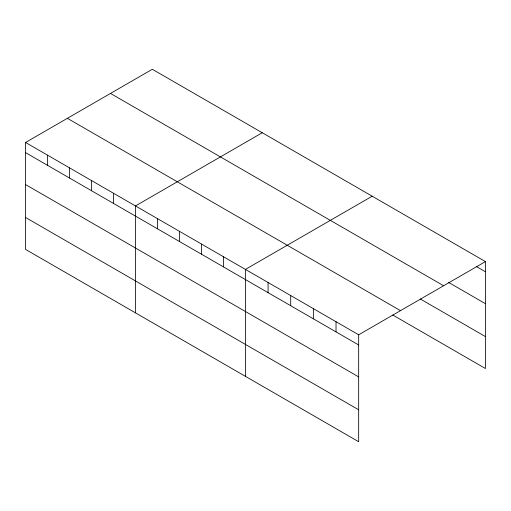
<?xml version="1.0" encoding="UTF-8"?>
<svg xmlns="http://www.w3.org/2000/svg" width="511" height="511" viewBox="0 0 511 511"><rect width="100%" height="100%" fill="white"/><g stroke="black" fill="none" stroke-linecap="round" stroke-linejoin="round"><path stroke-width="0.77" d="M25.55 142.473L358.671 334.801L358.671 441.721L25.55 249.4L25.55 142.473L152.329 69.279L485.45 261.6L485.45 368.527L392.78 315.025M262.258 132.745L135.479 205.939L135.479 312.866M372.187 196.211L245.408 269.406L245.408 376.332M358.671 334.801L485.45 261.6M476.527 266.614L485.45 271.769M448.383 282.296L485.45 303.7M110.491 93.43L443.612 285.758M420.24 298.948L485.45 336.596M67.388 118.316L400.509 310.643M25.55 152.636L358.671 344.963M25.55 184.567L358.671 376.894M25.55 217.469L358.671 409.79M336.021 321.719L336.021 331.888M313.364 308.644L313.364 318.807M290.714 295.562L290.714 305.731M268.064 282.487L268.064 292.65M223.422 256.714L223.422 266.876M201.436 244.022L201.436 254.184M179.45 231.33L179.45 241.492M157.465 218.631L157.465 228.8M113.493 193.247L113.493 203.41M91.507 180.555L91.507 190.718M69.522 167.857L69.522 178.026M47.536 155.165L47.536 165.334"/></g></svg>
